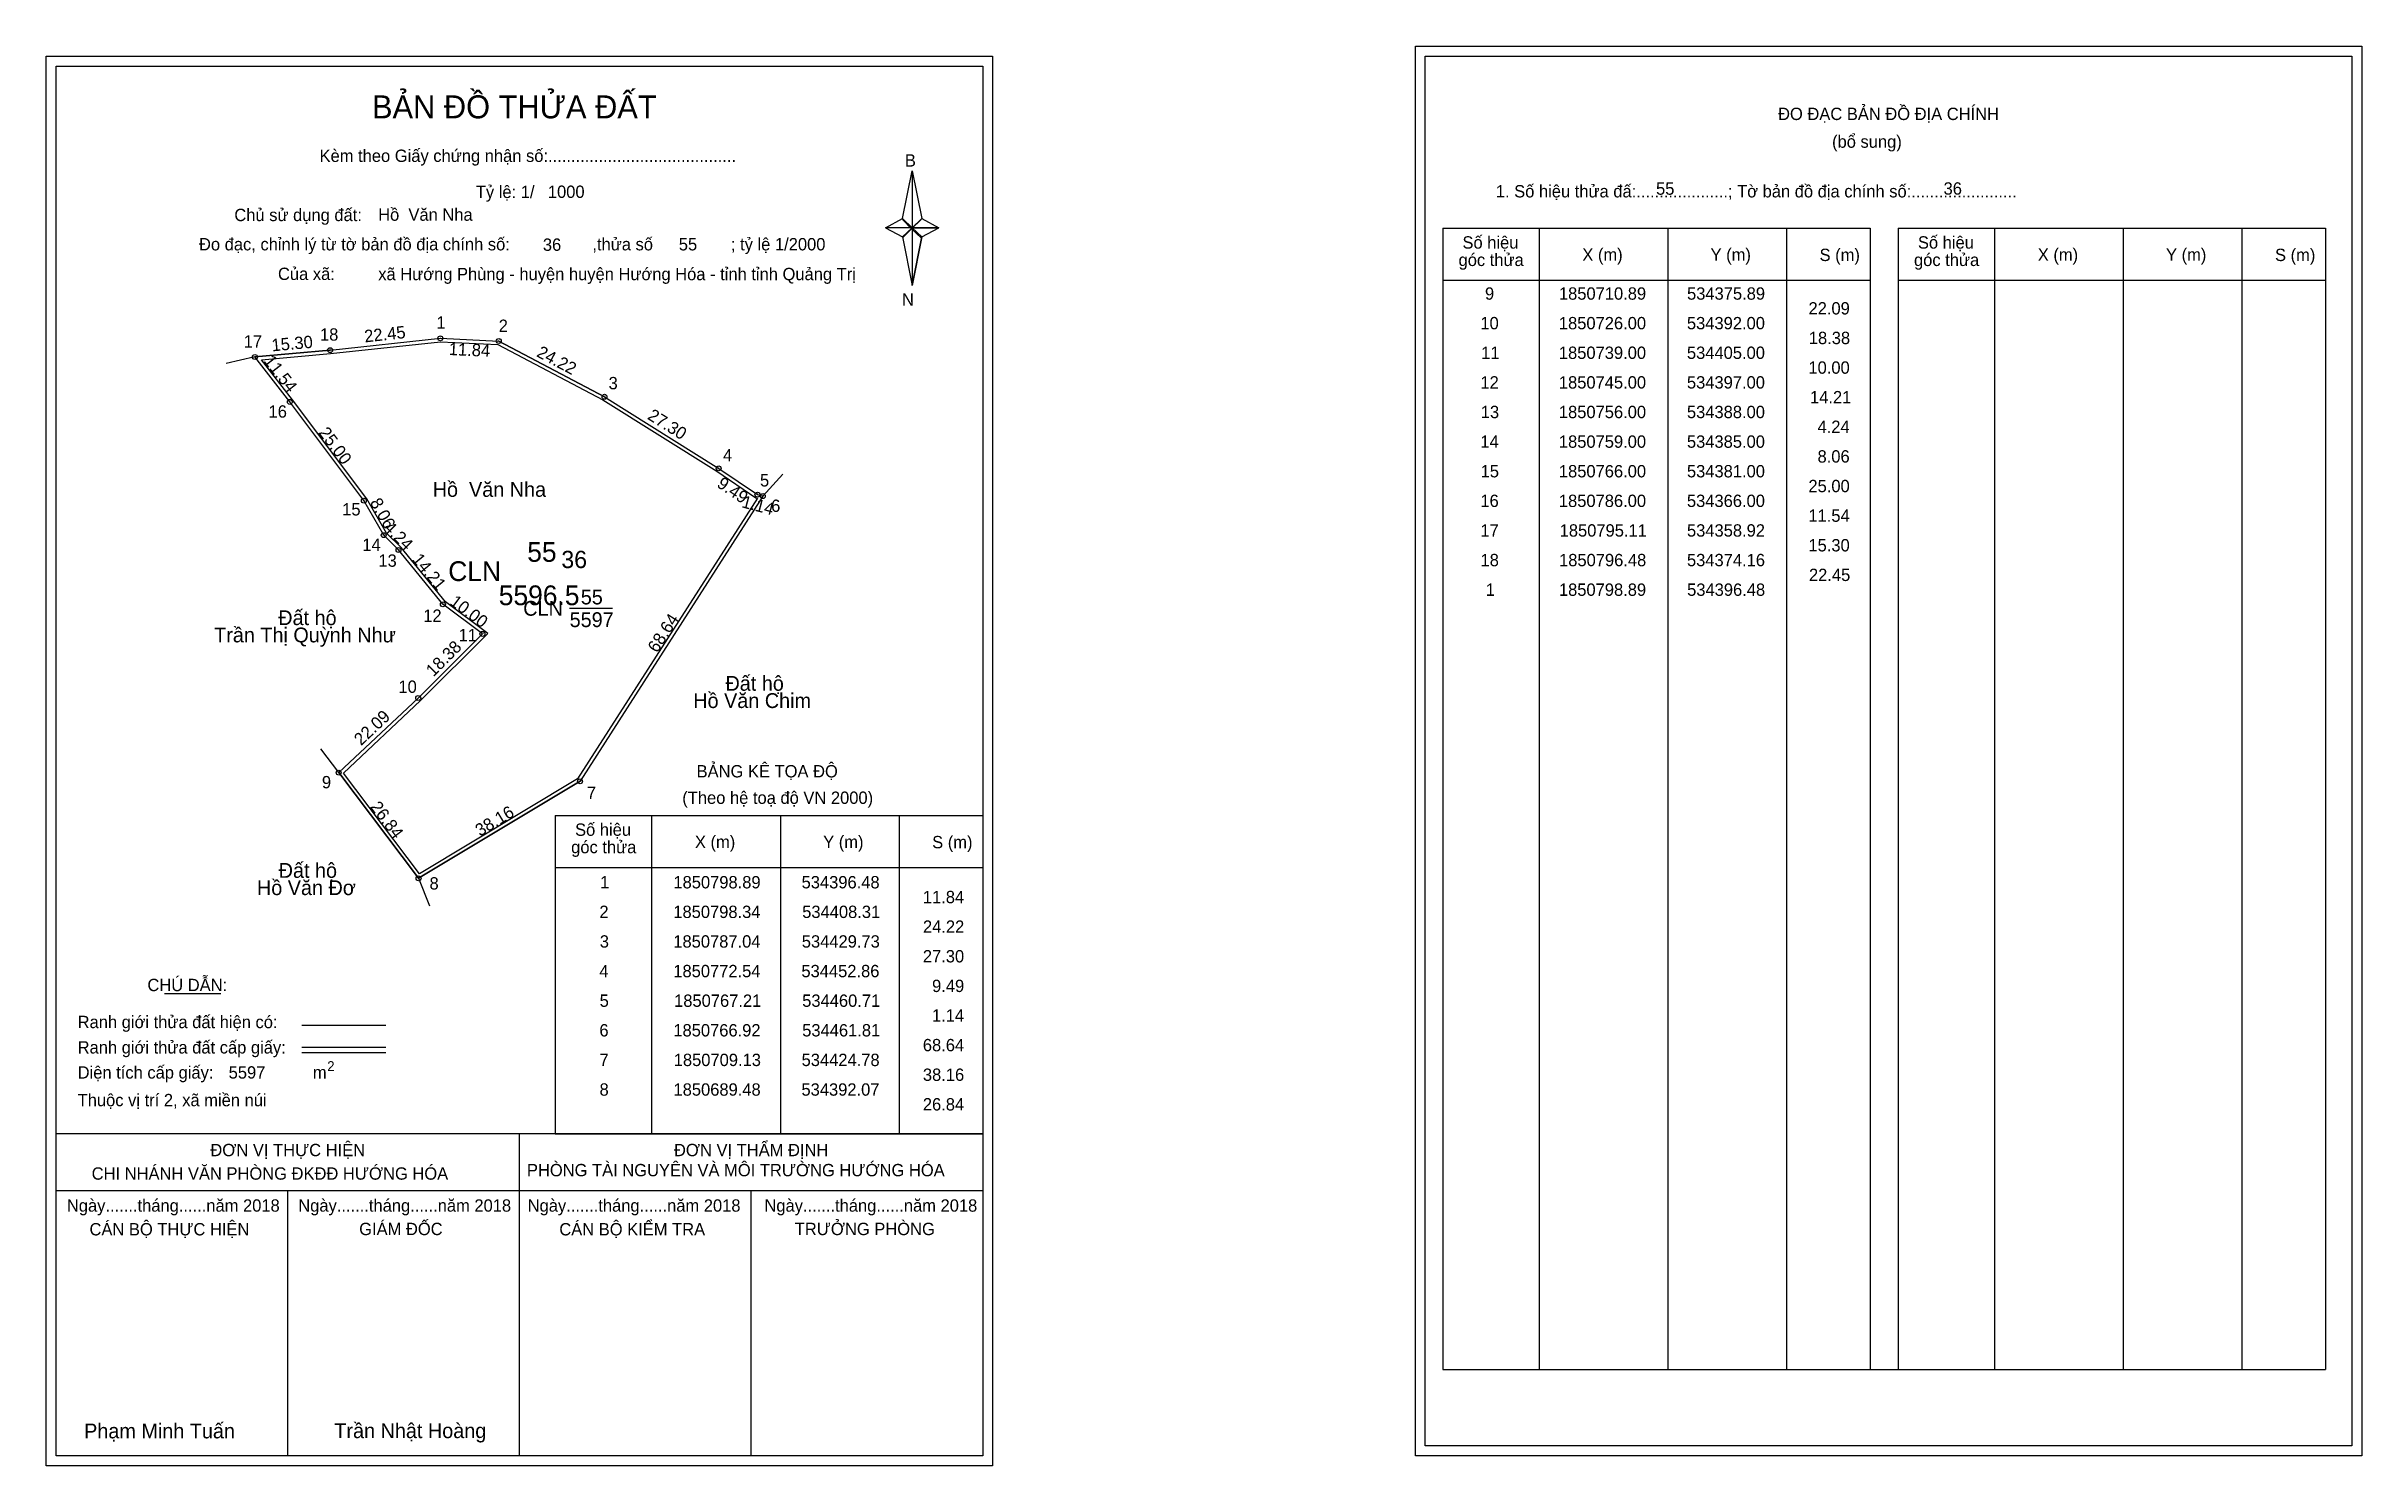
# Model space of a CAD drawing. Extents: x 534317 to 534786, y 1850570 to 1850858.
import ezdxf

# ---------------------------------------------------------------- set-up
doc = ezdxf.new("R2010")
doc.units = 0
for name, color, linetype in [('Level 1', 7, 'Continuous'), ('Level 10', 7, 'Continuous'), ('Level 11', 7, 'Continuous'), ('Level 13', 7, 'Continuous'), ('Level 2', 7, 'Continuous'), ('Level 27', 7, 'Continuous'), ('Level 3', 7, 'Continuous'), ('Level 36', 7, 'Continuous'), ('Level 4', 7, 'Continuous'), ('Level 49', 7, 'Continuous'), ('Level 5', 7, 'Continuous'), ('Level 53', 7, 'Continuous'), ('Level 55', 7, 'Continuous'), ('Level 6', 7, 'Continuous'), ('Level 63', 7, 'Continuous'), ('Level 7', 7, 'Continuous'), ('Level 9', 7, 'Continuous')]:
    doc.layers.add(name, color=color, linetype=linetype)

msp = doc.modelspace()

# ---------------------------------------------------------------- linework, layer by layer
at = {"layer": 'Level 1'}
for p, q in [((534318.66, 1850854.05), (534318.66, 1850854.05)), ((534595.98, 1850856.05), (534595.98, 1850856.05)), ((534490.08, 1850823.17), (534492.05, 1850832.81)), ((534492.05, 1850832.81), (534492.05, 1850821.28)), ((534492.05, 1850832.81), (534494.02, 1850823.17)), ((534486.64, 1850821.28), (534490.08, 1850823.17)), ((534490.08, 1850823.17), (534492.05, 1850821.28)), ((534491.9, 1850821.06), (534490.08, 1850822.95)), ((534492.05, 1850821.28), (534490.08, 1850819.44)), ((534491.9, 1850821.06), (534490.08, 1850819.22)), ((534490.08, 1850819.22), (534491.9, 1850821.06)), ((534493.87, 1850822.95), (534491.9, 1850821.06)), ((534491.9, 1850821.06), (534493.87, 1850822.95)), ((534493.87, 1850819.22), (534491.9, 1850821.06)), ((534494.02, 1850823.17), (534492.05, 1850821.28)), ((534492.05, 1850821.28), (534492.05, 1850809.58)), ((534492.05, 1850821.28), (534497.46, 1850821.28)), ((534492.05, 1850821.28), (534494.02, 1850819.44)), ((534494.02, 1850819.44), (534497.46, 1850821.28)), ((534599.52, 1850821.19), (534686.12, 1850821.19)), ((534619.11, 1850589.93), (534619.11, 1850821.19)), ((534645.18, 1850589.93), (534645.18, 1850821.19)), ((534669.15, 1850821.19), (534669.15, 1850589.93)), ((534686.12, 1850821.19), (534686.12, 1850589.93)), ((534691.77, 1850821.19), (534778.38, 1850821.19)), ((534711.36, 1850589.93), (534711.36, 1850821.19)), ((534737.44, 1850589.93), (534737.44, 1850821.19)), ((534761.41, 1850821.19), (534761.41, 1850589.93)), ((534778.38, 1850821.19), (534778.38, 1850589.93)), ((534490.08, 1850819.44), (534492.05, 1850809.58)), ((534494.02, 1850819.44), (534492.05, 1850809.58)), ((534599.52, 1850810.67), (534686.12, 1850810.67)), ((534691.77, 1850810.67), (534778.38, 1850810.67)), ((534419.76, 1850702.22), (534506.36, 1850702.22)), ((534439.35, 1850637.7), (534439.35, 1850702.22)), ((534465.42, 1850637.7), (534465.42, 1850702.22)), ((534489.39, 1850702.22), (534489.39, 1850637.7)), ((534419.76, 1850691.69), (534506.36, 1850691.69)), ((534340.58, 1850666.11), (534351.98, 1850666.11)), ((534368.44, 1850659.71), (534385.46, 1850659.71)), ((534368.44, 1850655.26), (534385.46, 1850655.26)), ((534368.44, 1850654.17), (534385.46, 1850654.17)), ((534425.49, 1850637.7), (534318.66, 1850637.7)), ((534506.36, 1850637.7), (534401.52, 1850637.7)), ((534412.51, 1850572.47), (534412.51, 1850637.7)), ((534419.76, 1850637.69), (534506.36, 1850637.69)), ((534506.36, 1850626.15), (534318.66, 1850626.15)), ((534365.58, 1850572.47), (534365.58, 1850626.15)), ((534459.43, 1850572.47), (534459.43, 1850626.15)), ((534599.52, 1850589.93), (534778.38, 1850589.93)), ((534506.36, 1850572.47), (534506.36, 1850572.47)), ((534783.68, 1850574.47), (534783.68, 1850574.47))]:
    msp.add_line(p, q, dxfattribs=at)
for points in [[(534490.08, 1850823.17), (534492.05, 1850832.81), (534492.05, 1850821.28)], [(534486.64, 1850821.28), (534490.08, 1850819.44), (534492.05, 1850821.28)], [(534492.05, 1850821.28), (534494.02, 1850823.17), (534497.46, 1850821.28)], [(534492.05, 1850821.28), (534492.05, 1850809.58), (534494.02, 1850819.44)]]:
    msp.add_lwpolyline(points, close=True, dxfattribs=at)
at = {"layer": 'Level 10'}
for p, q in [((534429.73, 1850787.04), (534408.31, 1850798.34)), ((534374.16, 1850796.48), (534358.92, 1850795.11)), ((534375.89, 1850710.89), (534392.07, 1850689.48)), ((534392.07, 1850689.48), (534424.78, 1850709.13))]:
    msp.add_line(p, q, dxfattribs=at)
for points in [[(534392.07, 1850689.48), (534375.89, 1850710.89), (534392, 1850726), (534405, 1850739), (534397, 1850745), (534388, 1850756), (534385, 1850759), (534381, 1850766), (534366, 1850786), (534358.92, 1850795.11), (534374.16, 1850796.48), (534396.48, 1850798.89), (534408.31, 1850798.34), (534429.73, 1850787.04), (534452.86, 1850772.54), (534460.71, 1850767.21), (534461.81, 1850766.92), (534424.78, 1850709.13)], [(534392.25, 1850690.4), (534376.83, 1850710.81), (534392.49, 1850725.5), (534406.07, 1850739.08), (534397.49, 1850745.51), (534388.52, 1850756.47), (534385.56, 1850759.43), (534381.59, 1850766.39), (534366.56, 1850786.42), (534360.26, 1850794.53), (534374.23, 1850795.78), (534396.5, 1850798.19), (534408.12, 1850797.65), (534429.38, 1850786.43), (534452.48, 1850771.95), (534460.42, 1850766.56), (534460.7, 1850766.49), (534424.28, 1850709.65)]]:
    msp.add_lwpolyline(points, close=True, dxfattribs=at)
at = {"layer": 'Level 11'}
for centre in [(534396.48, 1850798.89), (534408.31, 1850798.34), (534358.92, 1850795.11), (534374.16, 1850796.48), (534366, 1850786), (534429.73, 1850787.04), (534452.86, 1850772.54), (534381, 1850766), (534460.71, 1850767.21), (534461.81, 1850766.92), (534385, 1850759), (534388, 1850756), (534397, 1850745), (534405, 1850739), (534392, 1850726), (534375.89, 1850710.89), (534424.78, 1850709.13), (534392.07, 1850689.48), (534392.07, 1850689.48)]:
    msp.add_circle(centre, 0.5, dxfattribs=at)
at = {"layer": 'Level 27'}
for p, q in [((534358.92, 1850795.11), (534353.07, 1850793.8)), ((534461.81, 1850766.92), (534465.88, 1850771.33)), ((534375.89, 1850710.89), (534372.27, 1850715.68)), ((534392.07, 1850689.48), (534394.31, 1850683.91))]:
    msp.add_line(p, q, dxfattribs=at)
at = {"layer": 'Level 3'}
for p, q in [((534599.52, 1850821.19), (534599.52, 1850589.93)), ((534691.77, 1850821.19), (534691.77, 1850589.93)), ((534419.76, 1850702.22), (534419.76, 1850637.7))]:
    msp.add_line(p, q, dxfattribs=at)
at = {"layer": 'Level 63'}
for points in [[(534316.66, 1850856.05), (534508.36, 1850856.05), (534508.36, 1850570.47), (534316.66, 1850570.47)], [(534318.66, 1850854.05), (534506.36, 1850854.05), (534506.36, 1850572.47), (534318.66, 1850572.47)], [(534593.99, 1850858.05), (534785.69, 1850858.05), (534785.69, 1850572.47), (534593.99, 1850572.47)], [(534595.99, 1850856.05), (534783.69, 1850856.05), (534783.69, 1850574.47), (534595.99, 1850574.47)]]:
    msp.add_lwpolyline(points, close=True, dxfattribs=at)
at = {"layer": 'Level 9'}
msp.add_line((534422.66, 1850744.18), (534431.34, 1850744.18), dxfattribs=at)

# ---------------------------------------------------------------- texts
at = {"layer": 'Level 1'}
for s, height, p in [('BẢN ĐỒ THỬA ĐẤT', 4.6657, (534382.63, 1850843.45)), ('ĐO ĐẠC BẢN ĐỒ ĐỊA CHÍNH', 2.5, (534667.46, 1850843.11)), ('(bổ sung)', 2.5, (534678.4, 1850837.49)), ('Kèm theo Giấy chứng nhận số:.........................................', 2.5, (534372.01, 1850834.62)), ('B', 2.5, (534490.59, 1850833.68)), ('1. Số hiệu thửa đấ:....................; Tờ bản đồ địa chính số:.......................', 2.5, (534610.29, 1850827.43)), ('Chủ sử dụng đất:', 2.5, (534354.75, 1850822.63)), ('Đo đạc, chỉnh lý từ tờ bản đồ địa chính số:                  ,thửa số                 ; tỷ lệ 1/2000', 2.5, (534347.59, 1850816.7)), ('Số hiệu', 2.5, (534603.53, 1850817.06)), ('X (m)', 2.5, (534627.81, 1850814.59)), ('Y (m)', 2.5, (534653.79, 1850814.59)), ('S (m)', 2.5, (534675.87, 1850814.54)), ('Số hiệu', 2.5, (534695.79, 1850817.06)), ('X (m)', 2.5, (534720.07, 1850814.59)), ('Y (m)', 2.5, (534746.05, 1850814.59)), ('S (m)', 2.5, (534768.13, 1850814.54)), ('Của xã:', 2.5, (534363.59, 1850810.7)), ('góc thửa', 2.5, (534602.74, 1850813.53)), ('góc thửa', 2.5, (534695, 1850813.53)), ('N', 2.5, (534489.99, 1850805.51)), ('BẢNG KÊ TỌA ĐỘ', 2.5, (534448.39, 1850709.92)), ('(Theo hệ toạ độ VN 2000)', 2.5, (534445.49, 1850704.56)), ('Số hiệu', 2.5, (534423.77, 1850698.09)), ('góc thửa', 2.5, (534422.98, 1850694.56)), ('X (m)', 2.5, (534448.05, 1850695.61)), ('Y (m)', 2.5, (534474.03, 1850695.61)), ('S (m)', 2.5, (534496.11, 1850695.56)), ('CHÚ DẪN:', 2.5, (534337.14, 1850666.62)), ('Ranh giới thửa đất hiện có:', 2.5, (534323.01, 1850659.12)), ('Ranh giới thửa đất cấp giấy:', 2.5, (534323.01, 1850653.98)), ('2', 2, (534373.56, 1850650.43)), ('Diện tích cấp giấy:', 2.5, (534323.01, 1850648.9)), ('m', 2.5, (534370.66, 1850648.92)), ('Thuộc vị trí 2, xã miền núi', 2.5, (534323.01, 1850643.3)), ('ĐƠN VỊ THỰC HIỆN', 2.5, (534349.89, 1850633.18)), ('ĐƠN VỊ THẨM ĐỊNH', 2.5, (534443.8, 1850633.18)), ('CHI NHÁNH VĂN PHÒNG ĐKĐĐ HƯỚNG HÓA', 2.5, (534325.85, 1850628.42)), ('PHÒNG TÀI NGUYÊN VÀ MÔI TRƯỜNG HƯỚNG HÓA', 2.5, (534414.02, 1850629.11)), ('Ngày.......tháng......năm 2018', 2.5, (534320.83, 1850621.94)), ('Ngày.......tháng......năm 2018', 2.5, (534367.7, 1850621.94)), ('Ngày.......tháng......năm 2018', 2.5, (534414.17, 1850621.94)), ('Ngày.......tháng......năm 2018', 2.5, (534462.13, 1850621.94)), ('CÁN BỘ THỰC HIỆN', 2.5, (534325.41, 1850617.13)), ('GIÁM ĐỐC', 2.5, (534380.04, 1850617.19)), ('CÁN BỘ KIỂM TRA', 2.5, (534420.58, 1850617.13)), ('TRƯỞNG PHÒNG', 2.5, (534468.27, 1850617.19)), ('Phạm Minh Tuấn', 3, (534324.32, 1850576.01)), ('Trần Nhật Hoàng', 3, (534375.01, 1850576.06))]:
    msp.add_text(s, height=height, dxfattribs=at).set_placement(p)
at = {"layer": 'Level 11'}
msp.add_text('Tỷ lệ: 1/', height=2.5, dxfattribs=at).set_placement((534403.67, 1850827.31))
at = {"layer": 'Level 13'}
for s, p in [('55', (534424.93, 1850744.98)), ('CLN', (534413.27, 1850742.68)), ('5597', (534422.67, 1850740.38))]:
    msp.add_text(s, height=3, dxfattribs=at).set_placement(p)
at = {"layer": 'Level 2'}
msp.add_text('Hồ  Văn Nha', height=3, dxfattribs=at).set_placement((534394.93, 1850766.77))
at = {"layer": 'Level 3'}
msp.add_text('CLN ', height=4, dxfattribs=at).set_placement((534398.08, 1850749.71))
at = {"layer": 'Level 36'}
for s, p in [('Đất hộ', (534363.64, 1850740.78)), ('Trần Thị Quỳnh Như', (534350.66, 1850737.28)), ('Hồ Văn Chim', (534447.71, 1850723.98)), ('Đất hộ', (534454.24, 1850727.48)), ('Đất hộ', (534363.73, 1850689.58)), ('Hồ Văn Đơ', (534359.33, 1850686.08))]:
    msp.add_text(s, height=3, dxfattribs=at).set_placement(p)
at = {"layer": 'Level 4'}
msp.add_text('55', height=4, dxfattribs=at).set_placement((534414.08, 1850753.61))
at = {"layer": 'Level 49'}
for s, rotation, p in [('15.30', 5.1368, (534362.4, 1850796.23)), ('22.45', 6.1626, (534381.22, 1850798.05)), ('11.84', 357.3381, (534398.15, 1850795.51)), ('11.54', 307.8532, (534360.58, 1850794.28)), ('24.22', 332.1864, (534415.79, 1850795.3)), ('27.30', 327.9168, (534438.26, 1850782.64)), ('25.00', 306.8699, (534371.69, 1850779.75)), ('9.49', 325.8242, (534452.32, 1850768.92)), ('8.06', 299.7449, (534382.13, 1850765.64)), ('1.14', 345.2308, (534457.36, 1850764.68)), ('4.24', 315, (534384.83, 1850760.31)), ('14.21', 309.2894, (534390.63, 1850754.05)), ('10.00', 323.1301, (534398.21, 1850745.09)), ('68.64', 57.3495, (534440.41, 1850735.01)), ('18.38', 45, (534395.07, 1850730.2)), ('22.09', 43.1654, (534380.42, 1850716.24)), ('26.84', 307.0791, (534382.15, 1850703.93)), ('38.16', 30.9947, (534404.51, 1850697.89))]:
    msp.add_text(s, height=2.5, rotation=rotation, dxfattribs=at).set_placement(p)
at = {"layer": 'Level 5'}
msp.add_text('5596.5', height=4, dxfattribs=at).set_placement((534408.31, 1850744.82))
at = {"layer": 'Level 53'}
for s, p in [('9', (534608.09, 1850806.71)), ('1850710.89', (534623.07, 1850806.71)), ('534375.89', (534649.02, 1850806.71)), ('10', (534607.16, 1850800.71)), ('1850726.00', (534623.06, 1850800.71)), ('534392.00', (534649, 1850800.71)), ('22.09', (534673.63, 1850803.71)), ('18.38', (534673.69, 1850797.71)), ('11', (534607.32, 1850794.71)), ('1850739.00', (534623.06, 1850794.71)), ('534405.00', (534649, 1850794.71)), ('10.00', (534673.61, 1850791.71)), ('12', (534607.17, 1850788.71)), ('1850745.00', (534623.06, 1850788.71)), ('534397.00', (534649, 1850788.71)), ('14.21', (534673.93, 1850785.71)), ('13', (534607.24, 1850782.71)), ('1850756.00', (534623.06, 1850782.71)), ('534388.00', (534649, 1850782.71)), ('14', (534607.15, 1850776.71)), ('1850759.00', (534623.06, 1850776.71)), ('534385.00', (534649, 1850776.71)), ('4.24', (534675.45, 1850779.71)), ('8.06', (534675.46, 1850773.71)), ('15', (534607.21, 1850770.71)), ('1850766.00', (534623.06, 1850770.71)), ('534381.00', (534649, 1850770.71)), ('25.00', (534673.61, 1850767.71)), ('16', (534607.16, 1850764.71)), ('1850786.00', (534623.06, 1850764.71)), ('534366.00', (534649, 1850764.71)), ('17', (534607.17, 1850758.71)), ('1850795.11', (534623.22, 1850758.71)), ('534358.92', (534649.01, 1850758.71)), ('11.54', (534673.6, 1850761.71)), ('15.30', (534673.61, 1850755.71)), ('18', (534607.19, 1850752.71)), ('1850796.48', (534623.1, 1850752.71)), ('534374.16', (534649.01, 1850752.71)), ('22.45', (534673.72, 1850749.71)), ('1', (534608.24, 1850746.71)), ('1850798.89', (534623.07, 1850746.71)), ('534396.48', (534649.04, 1850746.71)), ('1', (534428.85, 1850687.44)), ('1850798.89', (534443.69, 1850687.44)), ('534396.48', (534469.66, 1850687.44)), ('11.84', (534494.22, 1850684.44)), ('2', (534428.7, 1850681.44)), ('1850798.34', (534443.67, 1850681.44)), ('534408.31', (534469.78, 1850681.44)), ('24.22', (534494.24, 1850678.44)), ('3', (534428.78, 1850675.44)), ('1850787.04', (534443.67, 1850675.44)), ('534429.73', (534469.7, 1850675.44)), ('4', (534428.69, 1850669.44)), ('1850772.54', (534443.67, 1850669.44)), ('534452.86', (534469.62, 1850669.44)), ('27.30', (534494.22, 1850672.44)), ('9.49', (534496.09, 1850666.44)), ('5', (534428.75, 1850663.44)), ('1850767.21', (534443.83, 1850663.44)), ('534460.71', (534469.78, 1850663.44)), ('1.14', (534496.06, 1850660.44)), ('6', (534428.7, 1850657.44)), ('1850766.92', (534443.68, 1850657.44)), ('534461.81', (534469.78, 1850657.44)), ('68.64', (534494.22, 1850654.44)), ('7', (534428.71, 1850651.44)), ('1850709.13', (534443.76, 1850651.44)), ('534424.78', (534469.66, 1850651.44)), ('8', (534428.73, 1850645.44)), ('1850689.48', (534443.71, 1850645.44)), ('534392.07', (534469.63, 1850645.44)), ('38.16', (534494.23, 1850648.44)), ('26.84', (534494.22, 1850642.44))]:
    msp.add_text(s, height=2.5, dxfattribs=at).set_placement(p)
at = {"layer": 'Level 55'}
for s, height, p in [('1', 0.4, (534396.37, 1850798.89)), ('0', 0.11, (534396.44, 1850798.78)), ('2', 0.4, (534408.17, 1850798.34)), ('0', 0.11, (534408.27, 1850798.23)), ('17', 0.4, (534358.64, 1850795.11)), ('254', 0.11, (534358.8, 1850795)), ('0', 0.11, (534358.88, 1850795)), ('18', 0.4, (534373.88, 1850796.48)), ('0', 0.11, (534374.12, 1850796.37)), ('16', 0.4, (534365.72, 1850786)), ('254', 0.11, (534365.88, 1850785.89)), ('3', 0.4, (534429.61, 1850787.04)), ('0', 0.11, (534429.69, 1850786.93)), ('4', 0.4, (534452.72, 1850772.54)), ('0', 0.11, (534452.82, 1850772.43)), ('15', 0.4, (534380.72, 1850766)), ('254', 0.11, (534380.88, 1850765.89)), ('5', 0.4, (534460.58, 1850767.21)), ('0', 0.11, (534460.67, 1850767.1)), ('6', 0.4, (534461.67, 1850766.92)), ('0', 0.11, (534461.77, 1850766.81)), ('0', 0.11, (534461.77, 1850766.81)), ('0', 0.11, (534461.77, 1850766.81)), ('14', 0.4, (534384.71, 1850759)), ('254', 0.11, (534384.88, 1850758.89)), ('13', 0.4, (534387.73, 1850756)), ('254', 0.11, (534387.88, 1850755.89)), ('12', 0.4, (534396.72, 1850745)), ('254', 0.11, (534396.88, 1850744.89)), ('11', 0.4, (534404.74, 1850739)), ('254', 0.11, (534404.88, 1850738.89)), ('10', 0.4, (534391.72, 1850726)), ('254', 0.11, (534391.88, 1850725.89)), ('9', 0.4, (534375.75, 1850710.89)), ('254', 0.11, (534375.77, 1850710.78)), ('0', 0.11, (534375.85, 1850710.78)), ('0', 0.11, (534375.85, 1850710.78)), ('7', 0.4, (534424.65, 1850709.13)), ('0', 0.11, (534424.74, 1850709.02)), ('0', 0.11, (534424.74, 1850709.02)), ('8', 0.4, (534391.94, 1850689.48)), ('0', 0.11, (534392.03, 1850689.37)), ('0', 0.11, (534392.03, 1850689.37)), ('0', 0.11, (534392.03, 1850689.37)), ('0', 0.11, (534392.03, 1850689.37))]:
    msp.add_text(s, height=height, dxfattribs=at).set_placement(p)
at = {"layer": 'Level 6'}
for s, p in [('55', (534642.74, 1850827.97)), ('36', (534700.99, 1850827.99)), ('1000', (534418.26, 1850827.33)), ('Hồ  Văn Nha', (534383.88, 1850822.7)), ('36', (534417.25, 1850816.61)), ('55', (534444.78, 1850816.69)), ('xã Hướng Phùng - huyện huyện Hướng Hóa - tỉnh tỉnh Quảng Trị', (534383.9, 1850810.66)), ('5597', (534353.6, 1850648.9))]:
    msp.add_text(s, height=2.5, dxfattribs=at).set_placement(p)
at = {"layer": 'Level 7'}
msp.add_text('36', height=3.5, dxfattribs=at).set_placement((534420.99, 1850752.33))
at = {"layer": 'Level 9'}
for s, p in [('1', (534395.69, 1850800.84)), ('2', (534408.3, 1850800.18)), ('17', (534356.66, 1850797.02)), ('18', (534372.1, 1850798.41)), ('3', (534430.56, 1850788.56)), ('16', (534361.68, 1850782.81)), ('4', (534453.75, 1850773.97)), ('5', (534461.23, 1850768.87)), ('15', (534376.6, 1850762.99)), ('6', (534463.49, 1850763.71)), ('14', (534380.67, 1850755.81)), ('13', (534383.93, 1850752.6)), ('12', (534393.02, 1850741.44)), ('11', (534400.19, 1850737.52)), ('10', (534387.99, 1850727.05)), ('9', (534372.49, 1850707.71)), ('7', (534426.17, 1850705.58)), ('8', (534394.29, 1850687.21))]:
    msp.add_text(s, height=2.5, dxfattribs=at).set_placement(p)

doc.saveas('drawing.dxf')
